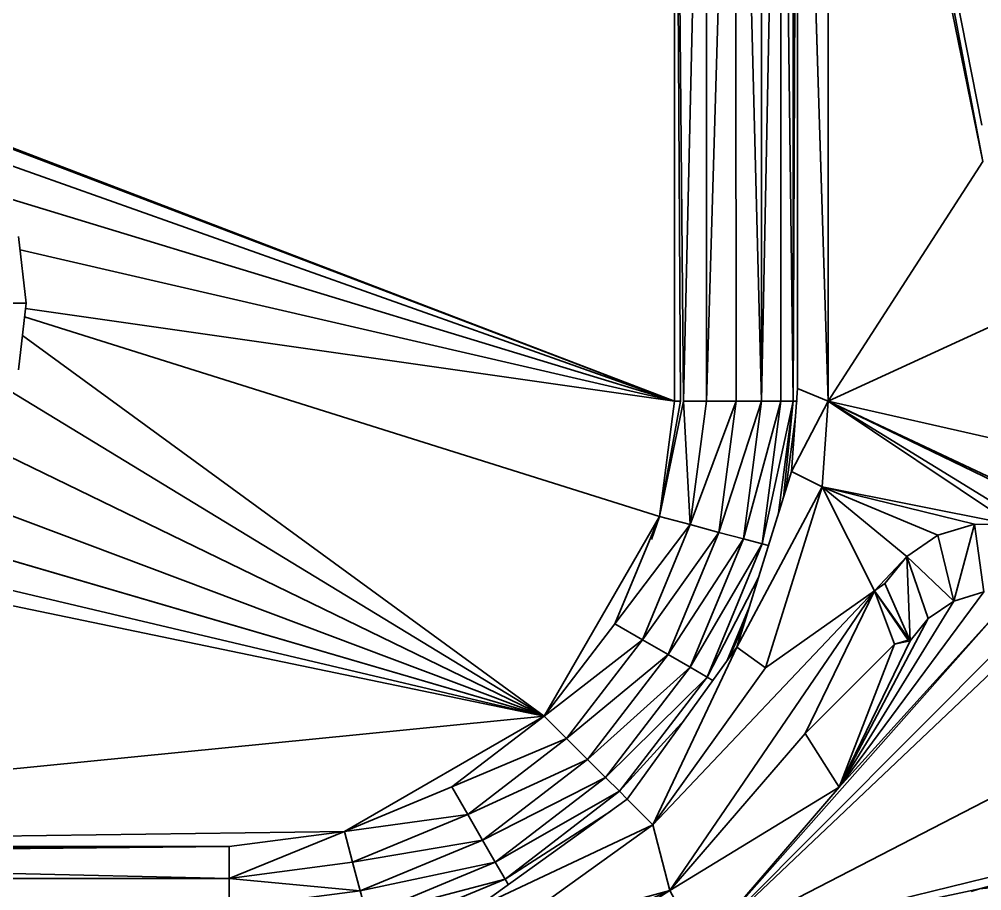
# Model space of a CAD drawing. Header units: millimetres. Extents: x -234375 to -184638, y -91483 to -70216.
# Drawn here: x -229838.8 to -229682.9, y -73920.3 to -73779.1 of the extents above; entities that cross this region are included whole.
import ezdxf

# ---------------------------------------------------------------- set-up
doc = ezdxf.new("R2010")
doc.units = ezdxf.units.MM
doc.header["$MEASUREMENT"] = 0
doc.layers.add('New_Drawing & Figure_Pen_No__7', color=7, linetype='Continuous', lineweight=35)

msp = doc.modelspace()

# ---------------------------------------------------------------- linework, layer by layer
at = {"layer": 'New_Drawing & Figure_Pen_No__7', "color": 7, "linetype": 'Continuous', "lineweight": 35}
for p, q in [((-229708.8, -73665.49), (-229682.75, -73802.18)), ((-229708.8, -73665.49), (-229682.93, -73796.31)), ((-229708.8, -73665.49), (-229682.75, -73802.18)), ((-229708.8, -73665.49), (-229682.93, -73796.31)), ((-229732.67, -73840.98), (-229732.67, -73679.34)), ((-229732.67, -73679.34), (-229731.2, -73840.98)), ((-229732.67, -73840.98), (-229732.67, -73679.34)), ((-229731.69, -73840.98), (-229732.67, -73679.34)), ((-229727.52, -73679.34), (-229731.2, -73840.98)), ((-229727.52, -73679.34), (-229731.2, -73840.98)), ((-229722.73, -73679.34), (-229727.52, -73840.98)), ((-229722.73, -73679.34), (-229727.52, -73840.98)), ((-229727.52, -73679.34), (-229727.52, -73840.98)), ((-229727.52, -73840.98), (-229727.52, -73679.34)), ((-229722.73, -73679.34), (-229718.6, -73840.98)), ((-229718.6, -73840.98), (-229722.73, -73679.34)), ((-229722.73, -73679.34), (-229722.72, -73840.98)), ((-229722.72, -73840.98), (-229722.73, -73679.34)), ((-229718.61, -73679.34), (-229718.6, -73840.98)), ((-229718.61, -73679.34), (-229718.6, -73840.98)), ((-229718.6, -73840.98), (-229715.45, -73679.34)), ((-229715.45, -73679.34), (-229718.6, -73840.98)), ((-229715.44, -73840.98), (-229715.45, -73679.34)), ((-229713.45, -73840.98), (-229715.45, -73679.34)), ((-229715.45, -73679.34), (-229713.45, -73840.98)), ((-229715.44, -73840.98), (-229715.45, -73679.34)), ((-229713.46, -73679.34), (-229713.45, -73840.98)), ((-229713.46, -73679.34), (-229713.45, -73840.98)), ((-229707.81, -73679.34), (-229707.8, -73840.98)), ((-229682.75, -73802.18), (-229707.81, -73679.34)), ((-229707.8, -73840.98), (-229707.81, -73679.34)), ((-229682.75, -73802.18), (-229707.81, -73679.34)), ((-229712.79, -73681.4), (-229713.45, -73840.98)), ((-229712.79, -73681.4), (-229713.45, -73840.98)), ((-229712.77, -73838.92), (-229712.78, -73681.4)), ((-229712.78, -73681.4), (-229707.8, -73840.98)), ((-229712.78, -73681.4), (-229712.77, -73838.92)), ((-229707.8, -73840.98), (-229712.78, -73681.4)), ((-229732.67, -73840.98), (-229846.98, -73797.23)), ((-229732.67, -73840.98), (-229846.98, -73797.23)), ((-229732.67, -73840.98), (-229846.76, -73797.57)), ((-229846.76, -73797.57), (-229732.67, -73840.98)), ((-229732.67, -73840.98), (-229844.37, -73801.33)), ((-229844.37, -73801.33), (-229732.67, -73840.98)), ((-229682.75, -73802.18), (-229707.8, -73840.98)), ((-229707.8, -73840.98), (-229682.75, -73802.18)), ((-229732.67, -73840.98), (-229841.15, -73807.97)), ((-229841.15, -73807.97), (-229732.67, -73840.98)), ((-229837.64, -73825.09), (-229838.88, -73814.29)), ((-229732.67, -73840.98), (-229838.63, -73816.49)), ((-229838.63, -73816.49), (-229732.67, -73840.98)), ((-229837.64, -73825.09), (-229840.72, -73825.09)), ((-229837.64, -73825.09), (-229840.72, -73825.09)), ((-229837.64, -73825.09), (-229838.88, -73835.88)), ((-229837.89, -73827.31), (-229735.12, -73859.64)), ((-229735.12, -73859.64), (-229837.89, -73827.31)), ((-229837.74, -73825.97), (-229732.67, -73840.98)), ((-229732.67, -73840.98), (-229837.74, -73825.97)), ((-229707.8, -73840.98), (-229677.62, -73827.1)), ((-229677.62, -73827.1), (-229707.8, -73840.98)), ((-229838.24, -73830.34), (-229753.79, -73891.97)), ((-229838.24, -73830.34), (-229753.79, -73891.97)), ((-229840.14, -73839.4), (-229753.79, -73891.97)), ((-229840.14, -73839.4), (-229753.79, -73891.97)), ((-229713.74, -73852.35), (-229712.77, -73838.92)), ((-229707.8, -73840.98), (-229712.77, -73838.92)), ((-229707.8, -73840.98), (-229712.77, -73838.92)), ((-229732.67, -73840.98), (-229735.12, -73859.64)), ((-229735.12, -73859.64), (-229731.2, -73840.98)), ((-229731.69, -73840.98), (-229735.12, -73859.64)), ((-229732.67, -73840.98), (-229735.12, -73859.64)), ((-229732.67, -73840.98), (-229731.69, -73840.98)), ((-229731.69, -73840.98), (-229732.67, -73840.98)), ((-229727.52, -73840.98), (-229731.2, -73840.98)), ((-229730.15, -73860.97), (-229731.2, -73840.98)), ((-229727.52, -73840.98), (-229731.2, -73840.98)), ((-229730.15, -73860.97), (-229731.2, -73840.98)), ((-229722.72, -73840.98), (-229730.15, -73860.97)), ((-229727.52, -73840.98), (-229730.15, -73860.97)), ((-229722.72, -73840.98), (-229730.15, -73860.97)), ((-229730.15, -73860.97), (-229727.52, -73840.98)), ((-229722.72, -73840.98), (-229727.52, -73840.98)), ((-229722.72, -73840.98), (-229727.52, -73840.98)), ((-229718.6, -73840.98), (-229725.51, -73862.22)), ((-229722.72, -73840.98), (-229725.51, -73862.22)), ((-229718.6, -73840.98), (-229725.51, -73862.22)), ((-229725.51, -73862.22), (-229722.72, -73840.98)), ((-229718.6, -73840.98), (-229722.72, -73840.98)), ((-229718.6, -73840.98), (-229722.72, -73840.98)), ((-229715.44, -73840.98), (-229721.53, -73863.28)), ((-229718.6, -73840.98), (-229721.53, -73863.28)), ((-229715.44, -73840.98), (-229721.53, -73863.28)), ((-229721.53, -73863.28), (-229718.6, -73840.98)), ((-229715.44, -73840.98), (-229718.6, -73840.98)), ((-229715.44, -73840.98), (-229718.6, -73840.98)), ((-229718.48, -73864.1), (-229715.44, -73840.98)), ((-229713.45, -73840.98), (-229718.48, -73864.1)), ((-229715.44, -73840.98), (-229718.48, -73864.1)), ((-229713.45, -73840.98), (-229718.48, -73864.1)), ((-229715.83, -73859.07), (-229713.45, -73840.98)), ((-229713.45, -73840.98), (-229715.83, -73859.07)), ((-229715.44, -73840.98), (-229713.45, -73840.98)), ((-229713.45, -73840.98), (-229715.44, -73840.98)), ((-229713.45, -73840.98), (-229715.06, -73856.6)), ((-229715.06, -73856.6), (-229713.45, -73840.98)), ((-229707.8, -73840.98), (-229713.74, -73852.35)), ((-229713.74, -73852.35), (-229707.8, -73840.98)), ((-229712.77, -73840.98), (-229713.45, -73840.98)), ((-229712.77, -73840.98), (-229713.45, -73840.98)), ((-229707.8, -73840.98), (-229708.79, -73854.83)), ((-229708.79, -73854.83), (-229707.8, -73840.98)), ((-229665.11, -73850.71), (-229707.8, -73840.98)), ((-229645.4, -73870.41), (-229707.8, -73840.98)), ((-229707.8, -73840.98), (-229665.11, -73850.71)), ((-229619.86, -73883.58), (-229707.8, -73840.98)), ((-229707.8, -73840.98), (-229645.4, -73870.41)), ((-229672.16, -73862.9), (-229707.8, -73840.98)), ((-229707.8, -73840.98), (-229619.86, -73883.58)), ((-229677.95, -73860.98), (-229707.8, -73840.98)), ((-229707.8, -73840.98), (-229672.16, -73862.9)), ((-229677.95, -73860.98), (-229707.8, -73840.98)), ((-229714.66, -73855.31), (-229713.1, -73843.45)), ((-229714.66, -73855.31), (-229713.1, -73843.45)), ((-229713.1, -73843.45), (-229714.66, -73855.31)), ((-229713.1, -73843.45), (-229714.66, -73855.31)), ((-229714.66, -73855.31), (-229713.1, -73843.45)), ((-229843.96, -73848.2), (-229753.79, -73891.97)), ((-229843.96, -73848.2), (-229753.79, -73891.97)), ((-229722.61, -73880.8), (-229713.74, -73852.35)), ((-229713.74, -73852.35), (-229708.79, -73854.83)), ((-229708.79, -73854.83), (-229713.74, -73852.35)), ((-229708.79, -73854.83), (-229722.61, -73880.8)), ((-229708.79, -73854.83), (-229722.61, -73880.8)), ((-229708.79, -73854.83), (-229717.94, -73884.16)), ((-229708.79, -73854.83), (-229717.94, -73884.16)), ((-229677.95, -73860.98), (-229708.79, -73854.83)), ((-229708.79, -73854.83), (-229700.29, -73871.7)), ((-229684.12, -73860.89), (-229708.79, -73854.83)), ((-229708.79, -73854.83), (-229677.95, -73860.98)), ((-229690.03, -73862.68), (-229708.79, -73854.83)), ((-229708.79, -73854.83), (-229684.12, -73860.89)), ((-229695.07, -73866.11), (-229708.79, -73854.83)), ((-229708.79, -73854.83), (-229690.03, -73862.68)), ((-229708.79, -73854.83), (-229695.07, -73866.11)), ((-229708.79, -73854.83), (-229700.29, -73871.7)), ((-229849.43, -73855.98), (-229753.79, -73891.97)), ((-229753.79, -73891.97), (-229849.43, -73855.98)), ((-229735.12, -73859.64), (-229753.79, -73891.97)), ((-229735.12, -73859.64), (-229753.79, -73891.97)), ((-229742.33, -73877.04), (-229735.12, -73859.64)), ((-229735.12, -73859.64), (-229742.33, -73877.04)), ((-229735.12, -73859.64), (-229742.33, -73877.04)), ((-229736.38, -73863.35), (-229735.12, -73859.64)), ((-229735.12, -73859.64), (-229730.15, -73860.97)), ((-229730.15, -73860.97), (-229735.12, -73859.64)), ((-229730.15, -73860.97), (-229742.33, -73877.04)), ((-229730.15, -73860.97), (-229742.33, -73877.04)), ((-229730.15, -73860.97), (-229737.87, -73879.61)), ((-229737.87, -73879.61), (-229730.15, -73860.97)), ((-229725.51, -73862.22), (-229730.15, -73860.97)), ((-229725.51, -73862.22), (-229730.15, -73860.97)), ((-229690.03, -73862.68), (-229684.12, -73860.89)), ((-229690.03, -73862.68), (-229684.12, -73860.89)), ((-229687.46, -73873.35), (-229684.12, -73860.89)), ((-229687.46, -73873.35), (-229684.12, -73860.89)), ((-229682.58, -73871.87), (-229684.12, -73860.89)), ((-229677.95, -73860.98), (-229684.12, -73860.89)), ((-229684.12, -73860.89), (-229682.58, -73871.87)), ((-229684.12, -73860.89), (-229677.95, -73860.98)), ((-229753.79, -73891.97), (-229855.8, -73862.17)), ((-229855.8, -73862.17), (-229753.79, -73891.97)), ((-229725.51, -73862.22), (-229737.87, -73879.61)), ((-229725.51, -73862.22), (-229737.87, -73879.61)), ((-229733.71, -73882.01), (-229725.51, -73862.22)), ((-229725.51, -73862.22), (-229733.71, -73882.01)), ((-229721.53, -73863.28), (-229725.51, -73862.22)), ((-229721.53, -73863.28), (-229725.51, -73862.22)), ((-229695.07, -73866.11), (-229690.03, -73862.68)), ((-229695.07, -73866.11), (-229690.03, -73862.68)), ((-229687.46, -73873.35), (-229690.03, -73862.68)), ((-229690.03, -73862.68), (-229687.46, -73873.35)), ((-229721.53, -73863.28), (-229733.71, -73882.01)), ((-229721.53, -73863.28), (-229733.71, -73882.01)), ((-229721.53, -73863.28), (-229730.14, -73884.07)), ((-229730.14, -73884.07), (-229721.53, -73863.28)), ((-229718.48, -73864.1), (-229730.14, -73884.07)), ((-229718.48, -73864.1), (-229730.14, -73884.07)), ((-229727.41, -73885.65), (-229718.48, -73864.1)), ((-229718.48, -73864.1), (-229727.41, -73885.65)), ((-229718.48, -73864.1), (-229721.53, -73863.28)), ((-229718.48, -73864.1), (-229721.53, -73863.28)), ((-229717.48, -73864.37), (-229718.48, -73864.1)), ((-229717.48, -73864.37), (-229718.48, -73864.1)), ((-229753.79, -73891.97), (-229862.33, -73866.32)), ((-229862.33, -73866.32), (-229753.79, -73891.97)), ((-229695.07, -73866.11), (-229700.29, -73871.7)), ((-229695.07, -73866.11), (-229698.62, -73870.51)), ((-229695.07, -73866.11), (-229694.54, -73879.81)), ((-229694.54, -73879.81), (-229695.07, -73866.11)), ((-229691.61, -73876.18), (-229695.07, -73866.11)), ((-229695.07, -73866.11), (-229691.61, -73876.18)), ((-229695.07, -73866.11), (-229687.46, -73873.35)), ((-229695.07, -73866.11), (-229687.46, -73873.35)), ((-229753.79, -73891.97), (-229867, -73868.47)), ((-229867, -73868.47), (-229753.79, -73891.97)), ((-229719.09, -73869.53), (-229727.41, -73885.65)), ((-229719.09, -73869.53), (-229727.41, -73885.65)), ((-229698.62, -73870.51), (-229700.29, -73871.7)), ((-229698.62, -73870.51), (-229694.54, -73879.81)), ((-229698.62, -73870.51), (-229694.54, -73879.81)), ((-229736.2, -73909.56), (-229700.29, -73871.7)), ((-229700.29, -73871.7), (-229736.2, -73909.56)), ((-229733.41, -73920.21), (-229700.29, -73871.7)), ((-229700.29, -73871.7), (-229733.41, -73920.21)), ((-229728.45, -73929.49), (-229677.49, -73871.95)), ((-229728.45, -73929.49), (-229677.49, -73871.95)), ((-229717.94, -73884.16), (-229700.29, -73871.7)), ((-229700.29, -73871.7), (-229717.94, -73884.16)), ((-229700.29, -73871.7), (-229711.5, -73894.81)), ((-229700.29, -73871.7), (-229711.5, -73894.81)), ((-229706.02, -73903.48), (-229682.58, -73871.87)), ((-229706.02, -73903.48), (-229682.58, -73871.87)), ((-229706.02, -73903.48), (-229677.49, -73871.95)), ((-229706.02, -73903.48), (-229677.49, -73871.95)), ((-229694.84, -73879.65), (-229700.29, -73871.7)), ((-229700.29, -73871.7), (-229697.05, -73880.35)), ((-229700.29, -73871.7), (-229697.05, -73880.35)), ((-229700.29, -73871.7), (-229694.54, -73879.81)), ((-229687.46, -73873.35), (-229682.58, -73871.87)), ((-229687.46, -73873.35), (-229682.58, -73871.87)), ((-229728.45, -73929.49), (-229672.71, -73873.53)), ((-229728.45, -73929.49), (-229672.71, -73873.53)), ((-229706.02, -73903.48), (-229687.46, -73873.35)), ((-229706.02, -73903.48), (-229687.46, -73873.35)), ((-229691.61, -73876.18), (-229687.46, -73873.35)), ((-229691.61, -73876.18), (-229687.46, -73873.35)), ((-229728.45, -73929.49), (-229670.7, -73874.74)), ((-229728.45, -73929.49), (-229670.7, -73874.74)), ((-229720.61, -73874.4), (-229724.16, -73882.95)), ((-229724.16, -73882.95), (-229720.61, -73874.4)), ((-229742.33, -73877.04), (-229753.79, -73891.97)), ((-229742.33, -73877.04), (-229753.79, -73891.97)), ((-229742.33, -73877.04), (-229753.79, -73891.97)), ((-229737.87, -73879.61), (-229742.33, -73877.04)), ((-229737.87, -73879.61), (-229742.33, -73877.04)), ((-229706.02, -73903.48), (-229691.61, -73876.18)), ((-229706.02, -73903.48), (-229691.61, -73876.18)), ((-229694.54, -73879.81), (-229691.61, -73876.18)), ((-229694.54, -73879.81), (-229691.61, -73876.18)), ((-229721.55, -73877.4), (-229723.83, -73882.5)), ((-229721.55, -73877.4), (-229723.83, -73882.5)), ((-229737.87, -73879.61), (-229753.79, -73891.97)), ((-229737.87, -73879.61), (-229753.79, -73891.97)), ((-229737.87, -73879.61), (-229750.15, -73895.61)), ((-229750.15, -73895.61), (-229737.87, -73879.61)), ((-229733.71, -73882.01), (-229737.87, -73879.61)), ((-229733.71, -73882.01), (-229737.87, -73879.61)), ((-229711.5, -73894.81), (-229697.05, -73880.35)), ((-229711.5, -73894.81), (-229697.05, -73880.35)), ((-229706.02, -73903.48), (-229694.54, -73879.81)), ((-229706.02, -73903.48), (-229694.54, -73879.81)), ((-229706.02, -73903.48), (-229697.05, -73880.35)), ((-229706.02, -73903.48), (-229697.05, -73880.35)), ((-229694.84, -73879.65), (-229697.05, -73880.35)), ((-229694.54, -73879.81), (-229697.05, -73880.35)), ((-229722.61, -73880.8), (-229740.32, -73905.43)), ((-229722.61, -73880.8), (-229736.2, -73909.56)), ((-229736.2, -73909.56), (-229722.61, -73880.8)), ((-229717.94, -73884.16), (-229722.61, -73880.8)), ((-229717.94, -73884.16), (-229722.61, -73880.8)), ((-229733.71, -73882.01), (-229750.15, -73895.61)), ((-229733.71, -73882.01), (-229750.15, -73895.61)), ((-229746.75, -73899.01), (-229733.71, -73882.01)), ((-229733.71, -73882.01), (-229746.75, -73899.01)), ((-229730.14, -73884.07), (-229733.71, -73882.01)), ((-229730.14, -73884.07), (-229733.71, -73882.01)), ((-229730.14, -73884.07), (-229746.75, -73899.01)), ((-229730.14, -73884.07), (-229746.75, -73899.01)), ((-229730.14, -73884.07), (-229743.84, -73901.92)), ((-229743.84, -73901.92), (-229730.14, -73884.07)), ((-229717.94, -73884.16), (-229736.2, -73909.56)), ((-229717.94, -73884.16), (-229736.2, -73909.56)), ((-229727.41, -73885.65), (-229730.14, -73884.07)), ((-229727.41, -73885.65), (-229730.14, -73884.07)), ((-229727.41, -73885.65), (-229743.84, -73901.92)), ((-229727.41, -73885.65), (-229743.84, -73901.92)), ((-229741.6, -73904.15), (-229727.41, -73885.65)), ((-229727.41, -73885.65), (-229741.6, -73904.15)), ((-229726.48, -73886.18), (-229727.41, -73885.65)), ((-229726.48, -73886.18), (-229727.41, -73885.65)), ((-229728.45, -73929.49), (-229651.94, -73890.06)), ((-229728.45, -73929.49), (-229651.94, -73890.06)), ((-229753.79, -73891.97), (-229966.42, -73913.1)), ((-229966.42, -73913.1), (-229753.79, -73891.97)), ((-229753.79, -73891.97), (-229786.11, -73910.64)), ((-229786.11, -73910.64), (-229753.79, -73891.97)), ((-229768.72, -73903.43), (-229753.79, -73891.97)), ((-229753.79, -73891.97), (-229768.72, -73903.43)), ((-229753.79, -73891.97), (-229768.72, -73903.43)), ((-229750.15, -73895.61), (-229753.79, -73891.97)), ((-229750.15, -73895.61), (-229753.79, -73891.97)), ((-229731.07, -73892.56), (-229741.6, -73904.15)), ((-229731.07, -73892.56), (-229741.6, -73904.15)), ((-229750.15, -73895.61), (-229768.72, -73903.43)), ((-229750.15, -73895.61), (-229768.72, -73903.43)), ((-229750.15, -73895.61), (-229766.15, -73907.89)), ((-229766.15, -73907.89), (-229750.15, -73895.61)), ((-229746.75, -73899.01), (-229750.15, -73895.61)), ((-229746.75, -73899.01), (-229750.15, -73895.61)), ((-229711.5, -73894.81), (-229733.41, -73920.21)), ((-229733.41, -73920.21), (-229711.5, -73894.81)), ((-229711.5, -73894.81), (-229706.02, -73903.48)), ((-229711.5, -73894.81), (-229706.02, -73903.48)), ((-229746.75, -73899.01), (-229766.15, -73907.89)), ((-229746.75, -73899.01), (-229766.15, -73907.89)), ((-229763.75, -73912.05), (-229746.75, -73899.01)), ((-229746.75, -73899.01), (-229763.75, -73912.05)), ((-229743.84, -73901.92), (-229746.75, -73899.01)), ((-229743.84, -73901.92), (-229746.75, -73899.01)), ((-229743.84, -73901.92), (-229763.75, -73912.05)), ((-229743.84, -73901.92), (-229763.75, -73912.05)), ((-229743.84, -73901.92), (-229761.69, -73915.62)), ((-229761.69, -73915.62), (-229743.84, -73901.92)), ((-229741.6, -73904.15), (-229743.84, -73901.92)), ((-229741.6, -73904.15), (-229743.84, -73901.92)), ((-229768.72, -73903.43), (-229786.11, -73910.64)), ((-229768.72, -73903.43), (-229786.11, -73910.64)), ((-229768.72, -73903.43), (-229786.11, -73910.64)), ((-229766.15, -73907.89), (-229768.72, -73903.43)), ((-229766.15, -73907.89), (-229768.72, -73903.43)), ((-229733.41, -73920.21), (-229706.02, -73903.48)), ((-229733.41, -73920.21), (-229706.02, -73903.48)), ((-229728.45, -73929.49), (-229706.02, -73903.48)), ((-229728.45, -73929.49), (-229706.02, -73903.48)), ((-229622.62, -73903.56), (-229728.45, -73929.49)), ((-229728.45, -73929.49), (-229622.62, -73903.56)), ((-229622.62, -73903.56), (-229683.29, -73919.96)), ((-229683.29, -73919.96), (-229622.62, -73903.56)), ((-229741.6, -73904.15), (-229761.69, -73915.62)), ((-229741.6, -73904.15), (-229761.69, -73915.62)), ((-229741.6, -73904.15), (-229760.11, -73918.35)), ((-229760.11, -73918.35), (-229741.6, -73904.15)), ((-229740.32, -73905.43), (-229741.6, -73904.15)), ((-229740.32, -73905.43), (-229741.6, -73904.15)), ((-229740.32, -73905.43), (-229764.95, -73923.15)), ((-229740.32, -73905.43), (-229736.2, -73909.56)), ((-229736.2, -73909.56), (-229740.32, -73905.43)), ((-229766.15, -73907.89), (-229786.11, -73910.64)), ((-229766.15, -73907.89), (-229786.11, -73910.64)), ((-229784.78, -73915.61), (-229766.15, -73907.89)), ((-229766.15, -73907.89), (-229784.78, -73915.61)), ((-229763.75, -73912.05), (-229766.15, -73907.89)), ((-229763.75, -73912.05), (-229766.15, -73907.89)), ((-229742.99, -73907.35), (-229760.11, -73918.35)), ((-229742.99, -73907.35), (-229760.11, -73918.35)), ((-229736.2, -73909.56), (-229764.95, -73923.15)), ((-229764.95, -73923.15), (-229736.2, -73909.56)), ((-229761.59, -73927.82), (-229736.2, -73909.56)), ((-229736.2, -73909.56), (-229761.59, -73927.82)), ((-229736.2, -73909.56), (-229733.41, -73920.21)), ((-229736.2, -73909.56), (-229733.41, -73920.21)), ((-229786.11, -73910.64), (-229966.42, -73913.1)), ((-229786.11, -73910.64), (-229966.42, -73913.1)), ((-229804.78, -73918.25), (-229786.11, -73910.64)), ((-229804.78, -73918.25), (-229786.11, -73910.64)), ((-229786.11, -73910.64), (-229804.78, -73913.1)), ((-229804.78, -73913.1), (-229786.11, -73910.64)), ((-229786.11, -73910.64), (-229804.78, -73913.1)), ((-229784.78, -73915.61), (-229786.11, -73910.64)), ((-229784.78, -73915.61), (-229786.11, -73910.64)), ((-229763.75, -73912.05), (-229784.78, -73915.61)), ((-229763.75, -73912.05), (-229784.78, -73915.61)), ((-229763.75, -73912.05), (-229783.54, -73920.25)), ((-229783.54, -73920.25), (-229763.75, -73912.05)), ((-229761.69, -73915.62), (-229763.75, -73912.05)), ((-229761.69, -73915.62), (-229763.75, -73912.05)), ((-229804.78, -73913.1), (-229966.42, -73914.57)), ((-229966.42, -73913.1), (-229804.78, -73913.1)), ((-229966.42, -73914.08), (-229804.78, -73913.1)), ((-229804.78, -73913.1), (-229966.42, -73913.1)), ((-229804.78, -73918.25), (-229966.42, -73914.57)), ((-229804.78, -73918.25), (-229966.42, -73914.57)), ((-229804.78, -73918.25), (-229804.78, -73913.1)), ((-229804.78, -73918.25), (-229804.78, -73913.1)), ((-229784.78, -73915.61), (-229804.78, -73918.25)), ((-229804.78, -73918.25), (-229784.78, -73915.61)), ((-229783.54, -73920.25), (-229784.78, -73915.61)), ((-229783.54, -73920.25), (-229784.78, -73915.61)), ((-229761.69, -73915.62), (-229783.54, -73920.25)), ((-229761.69, -73915.62), (-229783.54, -73920.25)), ((-229761.69, -73915.62), (-229782.47, -73924.23)), ((-229782.47, -73924.23), (-229761.69, -73915.62)), ((-229760.11, -73918.35), (-229761.69, -73915.62)), ((-229760.11, -73918.35), (-229761.69, -73915.62)), ((-229966.42, -73918.25), (-229804.78, -73918.25)), ((-229804.78, -73918.25), (-229966.42, -73918.25)), ((-229783.54, -73920.25), (-229804.78, -73918.25)), ((-229804.78, -73923.04), (-229804.78, -73918.25)), ((-229783.54, -73920.25), (-229804.78, -73918.25)), ((-229804.78, -73923.04), (-229804.78, -73918.25)), ((-229760.11, -73918.35), (-229782.47, -73924.23)), ((-229760.11, -73918.35), (-229782.47, -73924.23)), ((-229781.65, -73927.28), (-229760.11, -73918.35)), ((-229760.11, -73918.35), (-229781.65, -73927.28)), ((-229759.57, -73919.28), (-229760.11, -73918.35)), ((-229759.57, -73919.28), (-229760.11, -73918.35)), ((-229783.54, -73920.25), (-229804.78, -73923.04)), ((-229804.78, -73923.04), (-229783.54, -73920.25)), ((-229794.76, -73947.15), (-229733.41, -73920.21)), ((-229733.41, -73920.21), (-229794.76, -73947.15)), ((-229782.47, -73924.23), (-229783.54, -73920.25)), ((-229782.47, -73924.23), (-229783.54, -73920.25)), ((-229762.06, -73938.28), (-229733.41, -73920.21)), ((-229733.41, -73920.21), (-229762.06, -73938.28)), ((-229733.41, -73920.21), (-229761.59, -73927.82)), ((-229761.59, -73927.82), (-229733.41, -73920.21)), ((-229733.41, -73920.21), (-229728.45, -73929.49)), ((-229728.45, -73929.49), (-229733.41, -73920.21)), ((-229683.29, -73919.96), (-229728.45, -73929.49)), ((-229683.29, -73919.96), (-229728.45, -73929.49)), ((-229683.29, -73919.96), (-229684.65, -73920.36)), ((-229683.29, -73919.96), (-229681.61, -73919.76))]:
    msp.add_line(p, q, dxfattribs=at)

doc.saveas('drawing.dxf')
